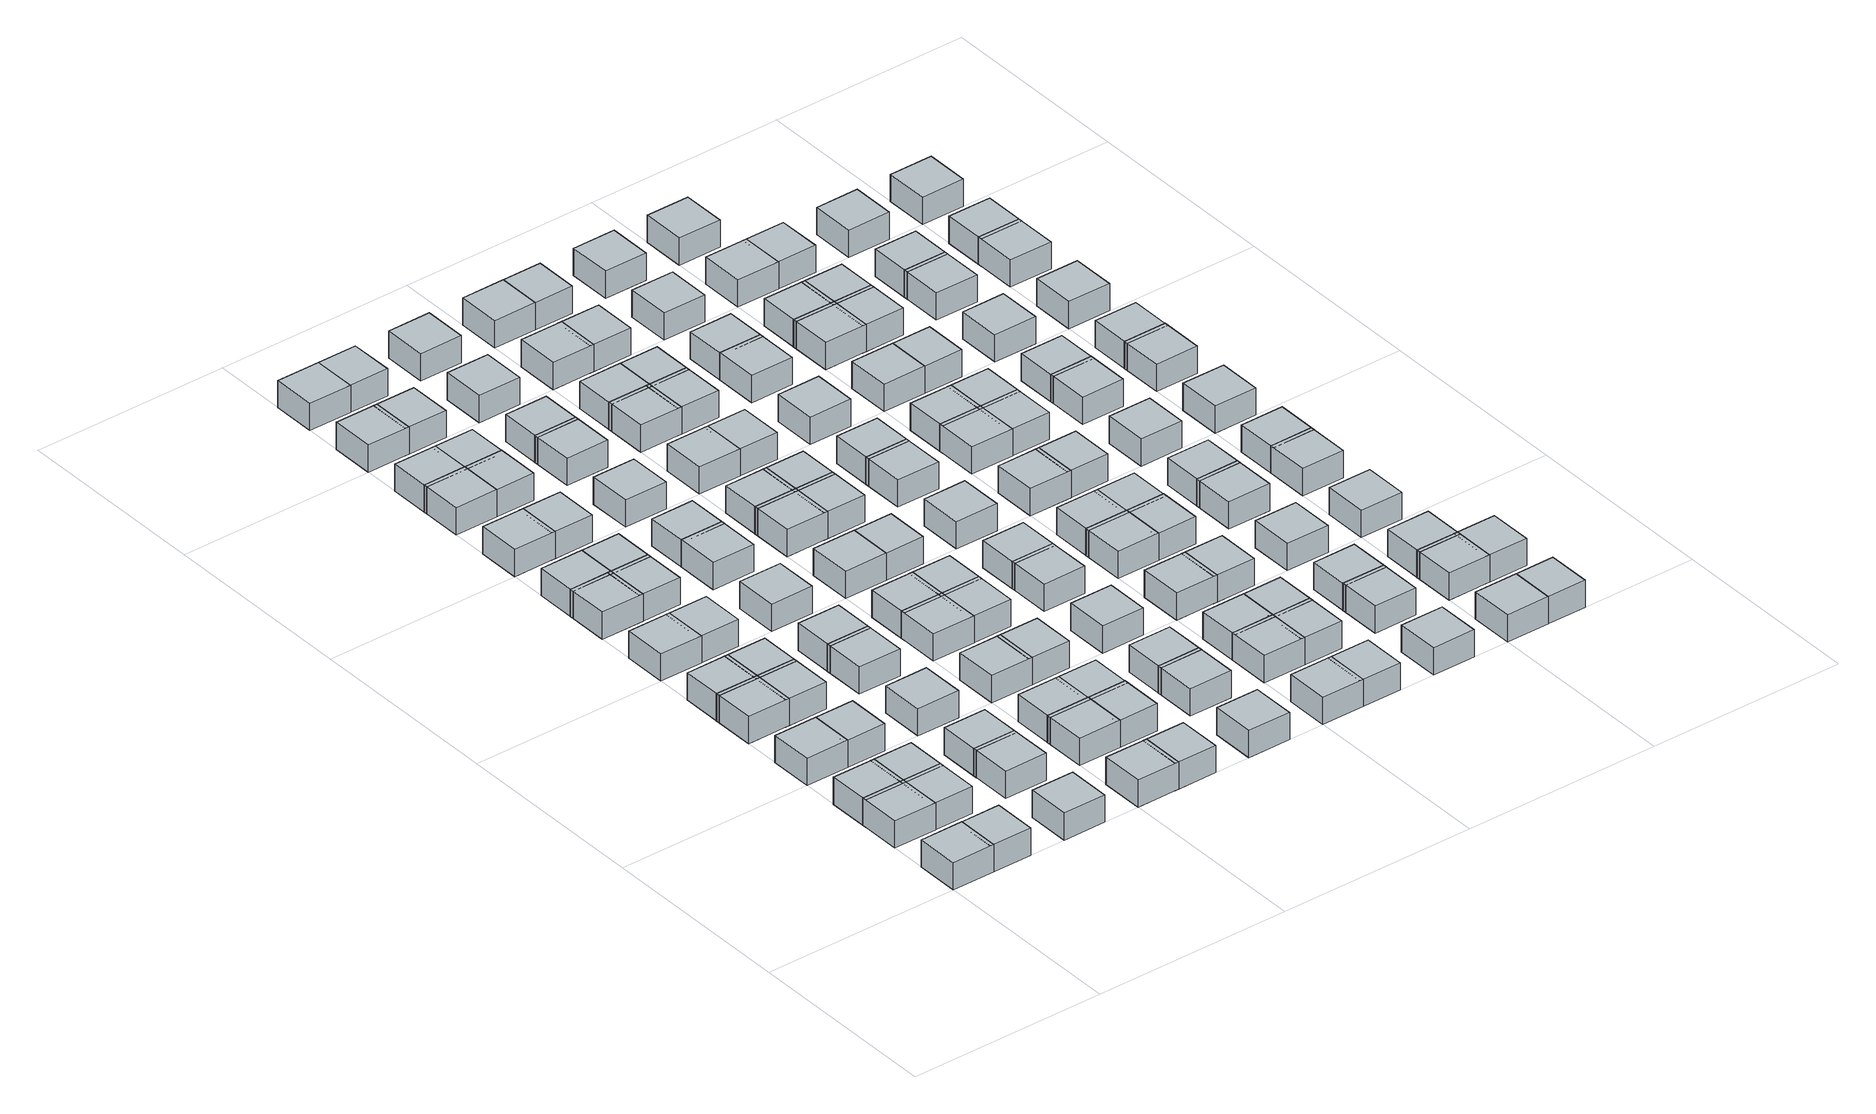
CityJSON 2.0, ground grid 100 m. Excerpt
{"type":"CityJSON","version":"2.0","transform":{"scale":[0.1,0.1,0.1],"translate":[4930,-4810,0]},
"CityObjects":{
"object1":{"type":"GenericCityObject","geometry":[{"type":"Solid","lod":"1","boundaries":[[[[0,1,2,3]],[[4,5,1,0]],[[5,6,2,1]],[[6,7,3,2]],[[7,4,0,3]],[[7,6,5,4]]]]}]},
"object2":{"type":"GenericCityObject","geometry":[{"type":"Solid","lod":"1","boundaries":[[[[8,9,10,11]],[[12,13,9,8]],[[13,14,10,9]],[[14,15,11,10]],[[15,12,8,11]],[[15,14,13,12]]]]}]},
"object3":{"type":"GenericCityObject","geometry":[{"type":"Solid","lod":"1","boundaries":[[[[16,17,18,19]],[[20,21,17,16]],[[21,22,18,17]],[[22,23,19,18]],[[23,20,16,19]],[[23,22,21,20]]]]}]},
"object4":{"type":"GenericCityObject","geometry":[{"type":"Solid","lod":"1","boundaries":[[[[24,25,26,27]],[[28,29,25,24]],[[29,30,26,25]],[[30,31,27,26]],[[31,28,24,27]],[[31,30,29,28]]]]}]},
"object5":{"type":"GenericCityObject","geometry":[{"type":"Solid","lod":"1","boundaries":[[[[32,33,34,35]],[[36,37,33,32]],[[37,38,34,33]],[[38,39,35,34]],[[39,36,32,35]],[[39,38,37,36]]]]}]},
"object6":{"type":"GenericCityObject","geometry":[{"type":"Solid","lod":"1","boundaries":[[[[40,41,42,43]],[[44,45,41,40]],[[45,46,42,41]],[[46,47,43,42]],[[47,44,40,43]],[[47,46,45,44]]]]}]},
"object7":{"type":"GenericCityObject","geometry":[{"type":"Solid","lod":"1","boundaries":[[[[48,49,50,51]],[[52,53,49,48]],[[53,54,50,49]],[[54,55,51,50]],[[55,52,48,51]],[[55,54,53,52]]]]}]},
"object8":{"type":"GenericCityObject","geometry":[{"type":"Solid","lod":"1","boundaries":[[[[56,57,58,59]],[[60,61,57,56]],[[61,62,58,57]],[[62,63,59,58]],[[63,60,56,59]],[[63,62,61,60]]]]}]},
"object9":{"type":"GenericCityObject","geometry":[{"type":"Solid","lod":"1","boundaries":[[[[64,65,66,67]],[[68,69,65,64]],[[69,70,66,65]],[[70,71,67,66]],[[71,68,64,67]],[[71,70,69,68]]]]}]},
"object10":{"type":"GenericCityObject","geometry":[{"type":"Solid","lod":"1","boundaries":[[[[72,73,74,75]],[[76,77,73,72]],[[77,78,74,73]],[[78,79,75,74]],[[79,76,72,75]],[[79,78,77,76]]]]}]},
"object11":{"type":"GenericCityObject","geometry":[{"type":"Solid","lod":"1","boundaries":[[[[80,81,82,83]],[[84,85,81,80]],[[85,86,82,81]],[[86,87,83,82]],[[87,84,80,83]],[[87,86,85,84]]]]}]},
"object12":{"type":"GenericCityObject","geometry":[{"type":"Solid","lod":"1","boundaries":[[[[88,89,90,91]],[[92,93,89,88]],[[93,94,90,89]],[[94,95,91,90]],[[95,92,88,91]],[[95,94,93,92]]]]}]},
"object13":{"type":"GenericCityObject","geometry":[{"type":"Solid","lod":"1","boundaries":[[[[96,97,98,99]],[[100,101,97,96]],[[101,102,98,97]],[[102,103,99,98]],[[103,100,96,99]],[[103,102,101,100]]]]}]},
"object14":{"type":"GenericCityObject","geometry":[{"type":"Solid","lod":"1","boundaries":[[[[104,105,106,107]],[[108,109,105,104]],[[109,110,106,105]],[[110,111,107,106]],[[111,108,104,107]],[[111,110,109,108]]]]}]},
"object15":{"type":"GenericCityObject","geometry":[{"type":"Solid","lod":"1","boundaries":[[[[112,113,114,115]],[[116,117,113,112]],[[117,118,114,113]],[[118,119,115,114]],[[119,116,112,115]],[[119,118,117,116]]]]}]},
"object16":{"type":"GenericCityObject","geometry":[{"type":"Solid","lod":"1","boundaries":[[[[120,121,122,123]],[[124,125,121,120]],[[125,126,122,121]],[[126,127,123,122]],[[127,124,120,123]],[[127,126,125,124]]]]}]},
"object17":{"type":"GenericCityObject","geometry":[{"type":"Solid","lod":"1","boundaries":[[[[128,129,130,131]],[[132,133,129,128]],[[133,134,130,129]],[[134,135,131,130]],[[135,132,128,131]],[[135,134,133,132]]]]}]},
"object18":{"type":"GenericCityObject","geometry":[{"type":"Solid","lod":"1","boundaries":[[[[136,137,138,139]],[[140,141,137,136]],[[141,142,138,137]],[[142,143,139,138]],[[143,140,136,139]],[[143,142,141,140]]]]}]},
"object19":{"type":"GenericCityObject","geometry":[{"type":"Solid","lod":"1","boundaries":[[[[144,145,146,147]],[[148,149,145,144]],[[149,150,146,145]],[[150,151,147,146]],[[151,148,144,147]],[[151,150,149,148]]]]}]},
"object20":{"type":"GenericCityObject","geometry":[{"type":"Solid","lod":"1","boundaries":[[[[152,153,154,155]],[[156,157,153,152]],[[157,158,154,153]],[[158,159,155,154]],[[159,156,152,155]],[[159,158,157,156]]]]}]},
"object21":{"type":"GenericCityObject","geometry":[{"type":"Solid","lod":"1","boundaries":[[[[160,161,162,163]],[[164,165,161,160]],[[165,166,162,161]],[[166,167,163,162]],[[167,164,160,163]],[[167,166,165,164]]]]}]},
"object22":{"type":"GenericCityObject","geometry":[{"type":"Solid","lod":"1","boundaries":[[[[168,169,170,171]],[[172,173,169,168]],[[173,174,170,169]],[[174,175,171,170]],[[175,172,168,171]],[[175,174,173,172]]]]}]},
"object23":{"type":"GenericCityObject","geometry":[{"type":"Solid","lod":"1","boundaries":[[[[176,177,178,179]],[[180,181,177,176]],[[181,182,178,177]],[[182,183,179,178]],[[183,180,176,179]],[[183,182,181,180]]]]}]},
"object24":{"type":"GenericCityObject","geometry":[{"type":"Solid","lod":"1","boundaries":[[[[184,185,186,187]],[[188,189,185,184]],[[189,190,186,185]],[[190,191,187,186]],[[191,188,184,187]],[[191,190,189,188]]]]}]},
"object25":{"type":"GenericCityObject","geometry":[{"type":"Solid","lod":"1","boundaries":[[[[192,193,194,195]],[[196,197,193,192]],[[197,198,194,193]],[[198,199,195,194]],[[199,196,192,195]],[[199,198,197,196]]]]}]},
"object26":{"type":"GenericCityObject","geometry":[{"type":"Solid","lod":"1","boundaries":[[[[200,201,202,203]],[[204,205,201,200]],[[205,206,202,201]],[[206,207,203,202]],[[207,204,200,203]],[[207,206,205,204]]]]}]},
"object27":{"type":"GenericCityObject","geometry":[{"type":"Solid","lod":"1","boundaries":[[[[208,209,210,211]],[[212,213,209,208]],[[213,214,210,209]],[[214,215,211,210]],[[215,212,208,211]],[[215,214,213,212]]]]}]},
"object28":{"type":"GenericCityObject","geometry":[{"type":"Solid","lod":"1","boundaries":[[[[216,217,218,219]],[[220,221,217,216]],[[221,222,218,217]],[[222,223,219,218]],[[223,220,216,219]],[[223,222,221,220]]]]}]},
"object29":{"type":"GenericCityObject","geometry":[{"type":"Solid","lod":"1","boundaries":[[[[224,225,226,227]],[[228,229,225,224]],[[229,230,226,225]],[[230,231,227,226]],[[231,228,224,227]],[[231,230,229,228]]]]}]},
"object30":{"type":"GenericCityObject","geometry":[{"type":"Solid","lod":"1","boundaries":[[[[232,233,234,235]],[[236,237,233,232]],[[237,238,234,233]],[[238,239,235,234]],[[239,236,232,235]],[[239,238,237,236]]]]}]},
"object31":{"type":"GenericCityObject","geometry":[{"type":"Solid","lod":"1","boundaries":[[[[240,241,242,243]],[[244,245,241,240]],[[245,246,242,241]],[[246,247,243,242]],[[247,244,240,243]],[[247,246,245,244]]]]}]},
"object32":{"type":"GenericCityObject","geometry":[{"type":"Solid","lod":"1","boundaries":[[[[248,249,250,251]],[[252,253,249,248]],[[253,254,250,249]],[[254,255,251,250]],[[255,252,248,251]],[[255,254,253,252]]]]}]},
"object33":{"type":"GenericCityObject","geometry":[{"type":"Solid","lod":"1","boundaries":[[[[256,257,258,259]],[[260,261,257,256]],[[261,262,258,257]],[[262,263,259,258]],[[263,260,256,259]],[[263,262,261,260]]]]}]},
"object34":{"type":"GenericCityObject","geometry":[{"type":"Solid","lod":"1","boundaries":[[[[264,265,266,267]],[[268,269,265,264]],[[269,270,266,265]],[[270,271,267,266]],[[271,268,264,267]],[[271,270,269,268]]]]}]},
"object35":{"type":"GenericCityObject","geometry":[{"type":"Solid","lod":"1","boundaries":[[[[272,273,274,275]],[[276,277,273,272]],[[277,278,274,273]],[[278,279,275,274]],[[279,276,272,275]],[[279,278,277,276]]]]}]},
"object36":{"type":"GenericCityObject","geometry":[{"type":"Solid","lod":"1","boundaries":[[[[280,281,282,283]],[[284,285,281,280]],[[285,286,282,281]],[[286,287,283,282]],[[287,284,280,283]],[[287,286,285,284]]]]}]},
"object37":{"type":"GenericCityObject","geometry":[{"type":"Solid","lod":"1","boundaries":[[[[288,289,290,291]],[[292,293,289,288]],[[293,294,290,289]],[[294,295,291,290]],[[295,292,288,291]],[[295,294,293,292]]]]}]},
"object38":{"type":"GenericCityObject","geometry":[{"type":"Solid","lod":"1","boundaries":[[[[296,297,298,299]],[[300,301,297,296]],[[301,302,298,297]],[[302,303,299,298]],[[303,300,296,299]],[[303,302,301,300]]]]}]},
"object39":{"type":"GenericCityObject","geometry":[{"type":"Solid","lod":"1","boundaries":[[[[304,305,306,307]],[[308,309,305,304]],[[309,310,306,305]],[[310,311,307,306]],[[311,308,304,307]],[[311,310,309,308]]]]}]},
"object40":{"type":"GenericCityObject","geometry":[{"type":"Solid","lod":"1","boundaries":[[[[312,313,314,315]],[[316,317,313,312]],[[317,318,314,313]],[[318,319,315,314]],[[319,316,312,315]],[[319,318,317,316]]]]}]},
"object41":{"type":"GenericCityObject","geometry":[{"type":"Solid","lod":"1","boundaries":[[[[320,321,322,323]],[[324,325,321,320]],[[325,326,322,321]],[[326,327,323,322]],[[327,324,320,323]],[[327,326,325,324]]]]}]},
"object42":{"type":"GenericCityObject","geometry":[{"type":"Solid","lod":"1","boundaries":[[[[328,329,330,331]],[[332,333,329,328]],[[333,334,330,329]],[[334,335,331,330]],[[335,332,328,331]],[[335,334,333,332]]]]}]},
"object43":{"type":"GenericCityObject","geometry":[{"type":"Solid","lod":"1","boundaries":[[[[336,337,338,339]],[[340,341,337,336]],[[341,342,338,337]],[[342,343,339,338]],[[343,340,336,339]],[[343,342,341,340]]]]}]},
"object44":{"type":"GenericCityObject","geometry":[{"type":"Solid","lod":"1","boundaries":[[[[344,345,346,347]],[[348,349,345,344]],[[349,350,346,345]],[[350,351,347,346]],[[351,348,344,347]],[[351,350,349,348]]]]}]},
"object45":{"type":"GenericCityObject","geometry":[{"type":"Solid","lod":"1","boundaries":[[[[352,353,354,355]],[[356,357,353,352]],[[357,358,354,353]],[[358,359,355,354]],[[359,356,352,355]],[[359,358,357,356]]]]}]},
"object46":{"type":"GenericCityObject","geometry":[{"type":"Solid","lod":"1","boundaries":[[[[360,361,362,363]],[[364,365,361,360]],[[365,366,362,361]],[[366,367,363,362]],[[367,364,360,363]],[[367,366,365,364]]]]}]},
"object47":{"type":"GenericCityObject","geometry":[{"type":"Solid","lod":"1","boundaries":[[[[368,369,370,371]],[[372,373,369,368]],[[373,374,370,369]],[[374,375,371,370]],[[375,372,368,371]],[[375,374,373,372]]]]}]},
"object48":{"type":"GenericCityObject","geometry":[{"type":"Solid","lod":"1","boundaries":[[[[376,377,378,379]],[[380,381,377,376]],[[381,382,378,377]],[[382,383,379,378]],[[383,380,376,379]],[[383,382,381,380]]]]}]},
"object49":{"type":"GenericCityObject","geometry":[{"type":"Solid","lod":"1","boundaries":[[[[384,385,386,387]],[[388,389,385,384]],[[389,390,386,385]],[[390,391,387,386]],[[391,388,384,387]],[[391,390,389,388]]]]}]},
"object50":{"type":"GenericCityObject","geometry":[{"type":"Solid","lod":"1","boundaries":[[[[392,393,394,395]],[[396,397,393,392]],[[397,398,394,393]],[[398,399,395,394]],[[399,396,392,395]],[[399,398,397,396]]]]}]},
"object51":{"type":"GenericCityObject","geometry":[{"type":"Solid","lod":"1","boundaries":[[[[400,401,402,403]],[[404,405,401,400]],[[405,406,402,401]],[[406,407,403,402]],[[407,404,400,403]],[[407,406,405,404]]]]}]},
"object52":{"type":"GenericCityObject","geometry":[{"type":"Solid","lod":"1","boundaries":[[[[408,409,410,411]],[[412,413,409,408]],[[413,414,410,409]],[[414,415,411,410]],[[415,412,408,411]],[[415,414,413,412]]]]}]},
"object53":{"type":"GenericCityObject","geometry":[{"type":"Solid","lod":"1","boundaries":[[[[416,417,418,419]],[[420,421,417,416]],[[421,422,418,417]],[[422,423,419,418]],[[423,420,416,419]],[[423,422,421,420]]]]}]},
"object54":{"type":"GenericCityObject","geometry":[{"type":"Solid","lod":"1","boundaries":[[[[424,425,426,427]],[[428,429,425,424]],[[429,430,426,425]],[[430,431,427,426]],[[431,428,424,427]],[[431,430,429,428]]]]}]},
"object55":{"type":"GenericCityObject","geometry":[{"type":"Solid","lod":"1","boundaries":[[[[432,433,434,435]],[[436,437,433,432]],[[437,438,434,433]],[[438,439,435,434]],[[439,436,432,435]],[[439,438,437,436]]]]}]},
"object56":{"type":"GenericCityObject","geometry":[{"type":"Solid","lod":"1","boundaries":[[[[440,441,442,443]],[[444,445,441,440]],[[445,446,442,441]],[[446,447,443,442]],[[447,444,440,443]],[[447,446,445,444]]]]}]},
"object57":{"type":"GenericCityObject","geometry":[{"type":"Solid","lod":"1","boundaries":[[[[448,449,450,451]],[[452,453,449,448]],[[453,454,450,449]],[[454,455,451,450]],[[455,452,448,451]],[[455,454,453,452]]]]}]},
"object58":{"type":"GenericCityObject","geometry":[{"type":"Solid","lod":"1","boundaries":[[[[456,457,458,459]],[[460,461,457,456]],[[461,462,458,457]],[[462,463,459,458]],[[463,460,456,459]],[[463,462,461,460]]]]}]},
"object59":{"type":"GenericCityObject","geometry":[{"type":"Solid","lod":"1","boundaries":[[[[464,465,466,467]],[[468,469,465,464]],[[469,470,466,465]],[[470,471,467,466]],[[471,468,464,467]],[[471,470,469,468]]]]}]},
"object60":{"type":"GenericCityObject","geometry":[{"type":"Solid","lod":"1","boundaries":[[[[472,473,474,475]],[[476,477,473,472]],[[477,478,474,473]],[[478,479,475,474]],[[479,476,472,475]],[[479,478,477,476]]]]}]},
"object61":{"type":"GenericCityObject","geometry":[{"type":"Solid","lod":"1","boundaries":[[[[480,481,482,483]],[[484,485,481,480]],[[485,486,482,481]],[[486,487,483,482]],[[487,484,480,483]],[[487,486,485,484]]]]}]},
"object62":{"type":"GenericCityObject","geometry":[{"type":"Solid","lod":"1","boundaries":[[[[488,489,490,491]],[[492,493,489,488]],[[493,494,490,489]],[[494,495,491,490]],[[495,492,488,491]],[[495,494,493,492]]]]}]},
"object63":{"type":"GenericCityObject","geometry":[{"type":"Solid","lod":"1","boundaries":[[[[496,497,498,499]],[[500,501,497,496]],[[501,502,498,497]],[[502,503,499,498]],[[503,500,496,499]],[[503,502,501,500]]]]}]},
"object64":{"type":"GenericCityObject","geometry":[{"type":"Solid","lod":"1","boundaries":[[[[504,505,506,507]],[[508,509,505,504]],[[509,510,506,505]],[[510,511,507,506]],[[511,508,504,507]],[[511,510,509,508]]]]}]},
"object65":{"type":"GenericCityObject","geometry":[{"type":"Solid","lod":"1","boundaries":[[[[512,513,514,515]],[[516,517,513,512]],[[517,518,514,513]],[[518,519,515,514]],[[519,516,512,515]],[[519,518,517,516]]]]}]},
"object66":{"type":"GenericCityObject","geometry":[{"type":"Solid","lod":"1","boundaries":[[[[520,521,522,523]],[[524,525,521,520]],[[525,526,522,521]],[[526,527,523,522]],[[527,524,520,523]],[[527,526,525,524]]]]}]},
"object67":{"type":"GenericCityObject","geometry":[{"type":"Solid","lod":"1","boundaries":[[[[528,529,530,531]],[[532,533,529,528]],[[533,534,530,529]],[[534,535,531,530]],[[535,532,528,531]],[[535,534,533,532]]]]}]},
"object68":{"type":"GenericCityObject","geometry":[{"type":"Solid","lod":"1","boundaries":[[[[536,537,538,539]],[[540,541,537,536]],[[541,542,538,537]],[[542,543,539,538]],[[543,540,536,539]],[[543,542,541,540]]]]}]},
"object69":{"type":"GenericCityObject","geometry":[{"type":"Solid","lod":"1","boundaries":[[[[544,545,546,547]],[[548,549,545,544]],[[549,550,546,545]],[[550,551,547,546]],[[551,548,544,547]],[[551,550,549,548]]]]}]},
"object70":{"type":"GenericCityObject","geometry":[{"type":"Solid","lod":"1","boundaries":[[[[552,553,554,555]],[[556,557,553,552]],[[557,558,554,553]],[[558,559,555,554]],[[559,556,552,555]],[[559,558,557,556]]]]}]},
"object71":{"type":"GenericCityObject","geometry":[{"type":"Solid","lod":"1","boundaries":[[[[560,561,562,563]],[[564,565,561,560]],[[565,566,562,561]],[[566,567,563,562]],[[567,564,560,563]],[[567,566,565,564]]]]}]},
"object72":{"type":"GenericCityObject","geometry":[{"type":"Solid","lod":"1","boundaries":[[[[568,569,570,571]],[[572,573,569,568]],[[573,574,570,569]],[[574,575,571,570]],[[575,572,568,571]],[[575,574,573,572]]]]}]},
"object73":{"type":"GenericCityObject","geometry":[{"type":"Solid","lod":"1","boundaries":[[[[576,577,578,579]],[[580,581,577,576]],[[581,582,578,577]],[[582,583,579,578]],[[583,580,576,579]],[[583,582,581,580]]]]}]},
"object74":{"type":"GenericCityObject","geometry":[{"type":"Solid","lod":"1","boundaries":[[[[584,585,586,587]],[[588,589,585,584]],[[589,590,586,585]],[[590,591,587,586]],[[591,588,584,587]],[[591,590,589,588]]]]}]},
"object75":{"type":"GenericCityObject","geometry":[{"type":"Solid","lod":"1","boundaries":[[[[592,593,594,595]],[[596,597,593,592]],[[597,598,594,593]],[[598,599,595,594]],[[599,596,592,595]],[[599,598,597,596]]]]}]},
"object76":{"type":"GenericCityObject","geometry":[{"type":"Solid","lod":"1","boundaries":[[[[600,601,602,603]],[[604,605,601,600]],[[605,606,602,601]],[[606,607,603,602]],[[607,604,600,603]],[[607,606,605,604]]]]}]},
"object77":{"type":"GenericCityObject","geometry":[{"type":"Solid","lod":"1","boundaries":[[[[608,609,610,611]],[[612,613,609,608]],[[613,614,610,609]],[[614,615,611,610]],[[615,612,608,611]],[[615,614,613,612]]]]}]},
"object78":{"type":"GenericCityObject","geometry":[{"type":"Solid","lod":"1","boundaries":[[[[616,617,618,619]],[[620,621,617,616]],[[621,622,618,617]],[[622,623,619,618]],[[623,620,616,619]],[[623,622,621,620]]]]}]},
"object79":{"type":"GenericCityObject","geometry":[{"type":"Solid","lod":"1","boundaries":[[[[624,625,626,627]],[[628,629,625,624]],[[629,630,626,625]],[[630,631,627,626]],[[631,628,624,627]],[[631,630,629,628]]]]}]},
"object80":{"type":"GenericCityObject","geometry":[{"type":"Solid","lod":"1","boundaries":[[[[632,633,634,635]],[[636,637,633,632]],[[637,638,634,633]],[[638,639,635,634]],[[639,636,632,635]],[[639,638,637,636]]]]}]},
"object81":{"type":"GenericCityObject","geometry":[{"type":"Solid","lod":"1","boundaries":[[[[640,641,642,643]],[[644,645,641,640]],[[645,646,642,641]],[[646,647,643,642]],[[647,644,640,643]],[[647,646,645,644]]]]}]},
"object82":{"type":"GenericCityObject","geometry":[{"type":"Solid","lod":"1","boundaries":[[[[648,649,650,651]],[[652,653,649,648]],[[653,654,650,649]],[[654,655,651,650]],[[655,652,648,651]],[[655,654,653,652]]]]}]},
"object83":{"type":"GenericCityObject","geometry":[{"type":"Solid","lod":"1","boundaries":[[[[656,657,658,659]],[[660,661,657,656]],[[661,662,658,657]],[[662,663,659,658]],[[663,660,656,659]],[[663,662,661,660]]]]}]},
"object84":{"type":"GenericCityObject","geometry":[{"type":"Solid","lod":"1","boundaries":[[[[664,665,666,667]],[[668,669,665,664]],[[669,670,666,665]],[[670,671,667,666]],[[671,668,664,667]],[[671,670,669,668]]]]}]},
"object85":{"type":"GenericCityObject","geometry":[{"type":"Solid","lod":"1","boundaries":[[[[672,673,674,675]],[[676,677,673,672]],[[677,678,674,673]],[[678,679,675,674]],[[679,676,672,675]],[[679,678,677,676]]]]}]},
"object86":{"type":"GenericCityObject","geometry":[{"type":"Solid","lod":"1","boundaries":[[[[680,681,682,683]],[[684,685,681,680]],[[685,686,682,681]],[[686,687,683,682]],[[687,684,680,683]],[[687,686,685,684]]]]}]},
"object87":{"type":"GenericCityObject","geometry":[{"type":"Solid","lod":"1","boundaries":[[[[688,689,690,691]],[[692,693,689,688]],[[693,694,690,689]],[[694,695,691,690]],[[695,692,688,691]],[[695,694,693,692]]]]}]},
"object88":{"type":"GenericCityObject","geometry":[{"type":"Solid","lod":"1","boundaries":[[[[696,697,698,699]],[[700,701,697,696]],[[701,702,698,697]],[[702,703,699,698]],[[703,700,696,699]],[[703,702,701,700]]]]}]},
"object89":{"type":"GenericCityObject","geometry":[{"type":"Solid","lod":"1","boundaries":[[[[704,705,706,707]],[[708,709,705,704]],[[709,710,706,705]],[[710,711,707,706]],[[711,708,704,707]],[[711,710,709,708]]]]}]},
"object90":{"type":"GenericCityObject","geometry":[{"type":"Solid","lod":"1","boundaries":[[[[712,713,714,715]],[[716,717,713,712]],[[717,718,714,713]],[[718,719,715,714]],[[719,716,712,715]],[[719,718,717,716]]]]}]},
"object91":{"type":"GenericCityObject","geometry":[{"type":"Solid","lod":"1","boundaries":[[[[720,721,722,723]],[[724,725,721,720]],[[725,726,722,721]],[[726,727,723,722]],[[727,724,720,723]],[[727,726,725,724]]]]}]},
"object92":{"type":"GenericCityObject","geometry":[{"type":"Solid","lod":"1","boundaries":[[[[728,729,730,731]],[[732,733,729,728]],[[733,734,730,729]],[[734,735,731,730]],[[735,732,728,731]],[[735,734,733,732]]]]}]},
"object93":{"type":"GenericCityObject","geometry":[{"type":"Solid","lod":"1","boundaries":[[[[736,737,738,739]],[[740,741,737,736]],[[741,742,738,737]],[[742,743,739,738]],[[743,740,736,739]],[[743,742,741,740]]]]}]},
"object94":{"type":"GenericCityObject","geometry":[{"type":"Solid","lod":"1","boundaries":[[[[744,745,746,747]],[[748,749,745,744]],[[749,750,746,745]],[[750,751,747,746]],[[751,748,744,747]],[[751,750,749,748]]]]}]},
"object95":{"type":"GenericCityObject","geometry":[{"type":"Solid","lod":"1","boundaries":[[[[752,753,754,755]],[[756,757,753,752]],[[757,758,754,753]],[[758,759,755,754]],[[759,756,752,755]],[[759,758,757,756]]]]}]},
"object96":{"type":"GenericCityObject","geometry":[{"type":"Solid","lod":"1","boundaries":[[[[760,761,762,763]],[[764,765,761,760]],[[765,766,762,761]],[[766,767,763,762]],[[767,764,760,763]],[[767,766,765,764]]]]}]},
"object97":{"type":"GenericCityObject","geometry":[{"type":"Solid","lod":"1","boundaries":[[[[768,769,770,771]],[[772,773,769,768]],[[773,774,770,769]],[[774,775,771,770]],[[775,772,768,771]],[[775,774,773,772]]]]}]},
"object98":{"type":"GenericCityObject","geometry":[{"type":"Solid","lod":"1","boundaries":[[[[776,777,778,779]],[[780,781,777,776]],[[781,782,778,777]],[[782,783,779,778]],[[783,780,776,779]],[[783,782,781,780]]]]}]},
"object99":{"type":"GenericCityObject","geometry":[{"type":"Solid","lod":"1","boundaries":[[[[784,785,786,787]],[[788,789,785,784]],[[789,790,786,785]],[[790,791,787,786]],[[791,788,784,787]],[[791,790,789,788]]]]}]},
"object100":{"type":"GenericCityObject","geometry":[{"type":"Solid","lod":"1","boundaries":[[[[792,793,794,795]],[[796,797,793,792]],[[797,798,794,793]],[[798,799,795,794]],[[799,796,792,795]],[[799,798,797,796]]]]}]},
"object101":{"type":"GenericCityObject","geometry":[{"type":"Solid","lod":"1","boundaries":[[[[800,801,802,803]],[[804,805,801,800]],[[805,806,802,801]],[[806,807,803,802]],[[807,804,800,803]],[[807,806,805,804]]]]}]},
"object102":{"type":"GenericCityObject","geometry":[{"type":"Solid","lod":"1","boundaries":[[[[808,809,810,811]],[[812,813,809,808]],[[813,814,810,809]],[[814,815,811,810]],[[815,812,808,811]],[[815,814,813,812]]]]}]},
"object103":{"type":"GenericCityObject","geometry":[{"type":"Solid","lod":"1","boundaries":[[[[816,817,818,819]],[[820,821,817,816]],[[821,822,818,817]],[[822,823,819,818]],[[823,820,816,819]],[[823,822,821,820]]]]}]},
"object104":{"type":"GenericCityObject","geometry":[{"type":"Solid","lod":"1","boundaries":[[[[824,825,826,827]],[[828,829,825,824]],[[829,830,826,825]],[[830,831,827,826]],[[831,828,824,827]],[[831,830,829,828]]]]}]},
"object105":{"type":"GenericCityObject","geometry":[{"type":"Solid","lod":"1","boundaries":[[[[832,833,834,835]],[[836,837,833,832]],[[837,838,834,833]],[[838,839,835,834]],[[839,836,832,835]],[[839,838,837,836]]]]}]},
"object106":{"type":"GenericCityObject","geometry":[{"type":"Solid","lod":"1","boundaries":[[[[840,841,842,843]],[[844,845,841,840]],[[845,846,842,841]],[[846,847,843,842]],[[847,844,840,843]],[[847,846,845,844]]]]}]},
"object107":{"type":"GenericCityObject","geometry":[{"type":"Solid","lod":"1","boundaries":[[[[848,849,850,851]],[[852,853,849,848]],[[853,854,850,849]],[[854,855,851,850]],[[855,852,848,851]],[[855,854,853,852]]]]}]},
"object108":{"type":"GenericCityObject","geometry":[{"type":"Solid","lod":"1","boundaries":[[[[856,857,858,859]],[[860,861,857,856]],[[861,862,858,857]],[[862,863,859,858]],[[863,860,856,859]],[[863,862,861,860]]]]}]},
"object109":{"type":"GenericCityObject","geometry":[{"type":"Solid","lod":"1","boundaries":[[[[864,865,866,867]],[[868,869,865,864]],[[869,870,866,865]],[[870,871,867,866]],[[871,868,864,867]],[[871,870,869,868]]]]}]},
"object110":{"type":"GenericCityObject","geometry":[{"type":"Solid","lod":"1","boundaries":[[[[872,873,874,875]],[[876,877,873,872]],[[877,878,874,873]],[[878,879,875,874]],[[879,876,872,875]],[[879,878,877,876]]]]}]},
"object111":{"type":"GenericCityObject","geometry":[{"type":"Solid","lod":"1","boundaries":[[[[880,881,882,883]],[[884,885,881,880]],[[885,886,882,881]],[[886,887,883,882]],[[887,884,880,883]],[[887,886,885,884]]]]}]},
"object112":{"type":"GenericCityObject","geometry":[{"type":"Solid","lod":"1","boundaries":[[[[888,889,890,891]],[[892,893,889,888]],[[893,894,890,889]],[[894,895,891,890]],[[895,892,888,891]],[[895,894,893,892]]]]}]},
"object113":{"type":"GenericCityObject","geometry":[{"type":"Solid","lod":"1","boundaries":[[[[896,897,898,899]],[[900,901,897,896]],[[901,902,898,897]],[[902,903,899,898]],[[903,900,896,899]],[[903,902,901,900]]]]}]},
"object114":{"type":"GenericCityObject","geometry":[{"type":"Solid","lod":"1","boundaries":[[[[904,905,906,907]],[[908,909,905,904]],[[909,910,906,905]],[[910,911,907,906]],[[911,908,904,907]],[[911,910,909,908]]]]}]},
"object115":{"type":"GenericCityObject","geometry":[{"type":"Solid","lod":"1","boundaries":[[[[912,913,914,915]],[[916,917,913,912]],[[917,918,914,913]],[[918,919,915,914]],[[919,916,912,915]],[[919,918,917,916]]]]}]},
"object116":{"type":"GenericCityObject","geometry":[{"type":"Solid","lod":"1","boundaries":[[[[920,921,922,923]],[[924,925,921,920]],[[925,926,922,921]],[[926,927,923,922]],[[927,924,920,923]],[[927,926,925,924]]]]}]},
"object117":{"type":"GenericCityObject","geometry":[{"type":"Solid","lod":"1","boundaries":[[[[928,929,930,931]],[[932,933,929,928]],[[933,934,930,929]],[[934,935,931,930]],[[935,932,928,931]],[[935,934,933,932]]]]}]},
"object118":{"type":"GenericCityObject","geometry":[{"type":"Solid","lod":"1","boundaries":[[[[936,937,938,939]],[[940,941,937,936]],[[941,942,938,937]],[[942,943,939,938]],[[943,940,936,939]],[[943,942,941,940]]]]}]},
"object119":{"type":"GenericCityObject","geometry":[{"type":"Solid","lod":"1","boundaries":[[[[944,945,946,947]],[[948,949,945,944]],[[949,950,946,945]],[[950,951,947,946]],[[951,948,944,947]],[[951,950,949,948]]]]}]},
"object120":{"type":"GenericCityObject","geometry":[{"type":"Solid","lod":"1","boundaries":[[[[952,953,954,955]],[[956,957,953,952]],[[957,958,954,953]],[[958,959,955,954]],[[959,956,952,955]],[[959,958,957,956]]]]}]},
"object121":{"type":"GenericCityObject","geometry":[{"type":"Solid","lod":"1","boundaries":[[[[960,961,962,963]],[[964,965,961,960]],[[965,966,962,961]],[[966,967,963,962]],[[967,964,960,963]],[[967,966,965,964]]]]}]},
"object122":{"type":"GenericCityObject","geometry":[{"type":"Solid","lod":"1","boundaries":[[[[968,969,970,971]],[[972,973,969,968]],[[973,974,970,969]],[[974,975,971,970]],[[975,972,968,971]],[[975,974,973,972]]]]}]},
"object123":{"type":"GenericCityObject","geometry":[{"type":"Solid","lod":"1","boundaries":[[[[976,977,978,979]],[[980,981,977,976]],[[981,982,978,977]],[[982,983,979,978]],[[983,980,976,979]],[[983,982,981,980]]]]}]},
"object124":{"type":"GenericCityObject","geometry":[{"type":"Solid","lod":"1","boundaries":[[[[984,985,986,987]],[[988,989,985,984]],[[989,990,986,985]],[[990,991,987,986]],[[991,988,984,987]],[[991,990,989,988]]]]}]},
"object125":{"type":"GenericCityObject","geometry":[{"type":"Solid","lod":"1","boundaries":[[[[992,993,994,995]],[[996,997,993,992]],[[997,998,994,993]],[[998,999,995,994]],[[999,996,992,995]],[[999,998,997,996]]]]}]},
"object126":{"type":"GenericCityObject","geometry":[{"type":"Solid","lod":"1","boundaries":[[[[1000,1001,1002,1003]],[[1004,1005,1001,1000]],[[1005,1006,1002,1001]],[[1006,1007,1003,1002]],[[1007,1004,1000,1003]],[[1007,1006,1005,1004]]]]}]},
"object127":{"type":"GenericCityObject","geometry":[{"type":"Solid","lod":"1","boundaries":[[[[1008,1009,1010,1011]],[[1012,1013,1009,1008]],[[1013,1014,1010,1009]],[[1014,1015,1011,1010]],[[1015,1012,1008,1011]],[[1015,1014,1013,1012]]]]}]},
"object128":{"type":"GenericCityObject","geometry":[{"type":"Solid","lod":"1","boundaries":[[[[1016,1017,1018,1019]],[[1020,1021,1017,1016]],[[1021,1022,1018,1017]],[[1022,1023,1019,1018]],[[1023,1020,1016,1019]],[[1023,1022,1021,1020]]]]}]},
"object129":{"type":"GenericCityObject","geometry":[{"type":"Solid","lod":"1","boundaries":[[[[1024,1025,1026,1027]],[[1028,1029,1025,1024]],[[1029,1030,1026,1025]],[[1030,1031,1027,1026]],[[1031,1028,1024,1027]],[[1031,1030,1029,1028]]]]}]},
"object130":{"type":"GenericCityObject","geometry":[{"type":"Solid","lod":"1","boundaries":[[[[1032,1033,1034,1035]],[[1036,1037,1033,1032]],[[1037,1038,1034,1033]],[[1038,1039,1035,1034]],[[1039,1036,1032,1035]],[[1039,1038,1037,1036]]]]}]},
"object131":{"type":"GenericCityObject","geometry":[{"type":"Solid","lod":"1","boundaries":[[[[1040,1041,1042,1043]],[[1044,1045,1041,1040]],[[1045,1046,1042,1041]],[[1046,1047,1043,1042]],[[1047,1044,1040,1043]],[[1047,1046,1045,1044]]]]}]},
"object132":{"type":"GenericCityObject","geometry":[{"type":"Solid","lod":"1","boundaries":[[[[1048,1049,1050,1051]],[[1052,1053,1049,1048]],[[1053,1054,1050,1049]],[[1054,1055,1051,1050]],[[1055,1052,1048,1051]],[[1055,1054,1053,1052]]]]}]},
"object133":{"type":"GenericCityObject","geometry":[{"type":"Solid","lod":"1","boundaries":[[[[1056,1057,1058,1059]],[[1060,1061,1057,1056]],[[1061,1062,1058,1057]],[[1062,1063,1059,1058]],[[1063,1060,1056,1059]],[[1063,1062,1061,1060]]]]}]},
"object134":{"type":"GenericCityObject","geometry":[{"type":"Solid","lod":"1","boundaries":[[[[1064,1065,1066,1067]],[[1068,1069,1065,1064]],[[1069,1070,1066,1065]],[[1070,1071,1067,1066]],[[1071,1068,1064,1067]],[[1071,1070,1069,1068]]]]}]},
"object135":{"type":"GenericCityObject","geometry":[{"type":"Solid","lod":"1","boundaries":[[[[1072,1073,1074,1075]],[[1076,1077,1073,1072]],[[1077,1078,1074,1073]],[[1078,1079,1075,1074]],[[1079,1076,1072,1075]],[[1079,1078,1077,1076]]]]}]},
"object136":{"type":"GenericCityObject","geometry":[{"type":"Solid","lod":"1","boundaries":[[[[1080,1081,1082,1083]],[[1084,1085,1081,1080]],[[1085,1086,1082,1081]],[[1086,1087,1083,1082]],[[1087,1084,1080,1083]],[[1087,1086,1085,1084]]]]}]},
"object137":{"type":"GenericCityObject","geometry":[{"type":"Solid","lod":"1","boundaries":[[[[1088,1089,1090,1091]],[[1092,1093,1089,1088]],[[1093,1094,1090,1089]],[[1094,1095,1091,1090]],[[1095,1092,1088,1091]],[[1095,1094,1093,1092]]]]}]},
"object138":{"type":"GenericCityObject","geometry":[{"type":"Solid","lod":"1","boundaries":[[[[1096,1097,1098,1099]],[[1100,1101,1097,1096]],[[1101,1102,1098,1097]],[[1102,1103,1099,1098]],[[1103,1100,1096,1099]],[[1103,1102,1101,1100]]]]}]},
"object139":{"type":"GenericCityObject","geometry":[{"type":"Solid","lod":"1","boundaries":[[[[1104,1105,1106,1107]],[[1108,1109,1105,1104]],[[1109,1110,1106,1105]],[[1110,1111,1107,1106]],[[1111,1108,1104,1107]],[[1111,1110,1109,1108]]]]}]}
},
"vertices":[
[0,0,0],[220,0,0],[220,220,0],[0,220,0],[0,0,140],[220,0,140],[220,220,140],[0,220,140],
[0,400,0],[220,400,0],[220,620,0],[0,620,0],[0,400,140],[220,400,140],[220,620,140],[0,620,140],
[0,600,0],[220,600,0],[220,820,0],[0,820,0],[0,600,140],[220,600,140],[220,820,140],[0,820,140],
[200,0,0],[420,0,0],[420,220,0],[200,220,0],[200,0,140],[420,0,140],[420,220,140],[200,220,140],
[0,1000,0],[220,1000,0],[220,1220,0],[0,1220,0],[0,1000,140],[220,1000,140],[220,1220,140],[0,1220,140],
[200,400,0],[420,400,0],[420,620,0],[200,620,0],[200,400,140],[420,400,140],[420,620,140],[200,620,140],
[200,600,0],[420,600,0],[420,820,0],[200,820,0],[200,600,140],[420,600,140],[420,820,140],[200,820,140],
[0,1400,0],[220,1400,0],[220,1620,0],[0,1620,0],[0,1400,140],[220,1400,140],[220,1620,140],[0,1620,140],
[0,1600,0],[220,1600,0],[220,1820,0],[0,1820,0],[0,1600,140],[220,1600,140],[220,1820,140],[0,1820,140],
[200,1000,0],[420,1000,0],[420,1220,0],[200,1220,0],[200,1000,140],[420,1000,140],[420,1220,140],[200,1220,140],
[0,2000,0],[220,2000,0],[220,2220,0],[0,2220,0],[0,2000,140],[220,2000,140],[220,2220,140],[0,2220,140],
[600,0,0],[820,0,0],[820,220,0],[600,220,0],[600,0,140],[820,0,140],[820,220,140],[600,220,140],
[200,1400,0],[420,1400,0],[420,1620,0],[200,1620,0],[200,1400,140],[420,1400,140],[420,1620,140],[200,1620,140],
[200,1600,0],[420,1600,0],[420,1820,0],[200,1820,0],[200,1600,140],[420,1600,140],[420,1820,140],[200,1820,140],
[0,2400,0],[220,2400,0],[220,2620,0],[0,2620,0],[0,2400,140],[220,2400,140],[220,2620,140],[0,2620,140],
[600,400,0],[820,400,0],[820,620,0],[600,620,0],[600,400,140],[820,400,140],[820,620,140],[600,620,140],
[0,2600,0],[220,2600,0],[220,2820,0],[0,2820,0],[0,2600,140],[220,2600,140],[220,2820,140],[0,2820,140],
[600,600,0],[820,600,0],[820,820,0],[600,820,0],[600,600,140],[820,600,140],[820,820,140],[600,820,140],
[200,2000,0],[420,2000,0],[420,2220,0],[200,2220,0],[200,2000,140],[420,2000,140],[420,2220,140],[200,2220,140],
[0,3000,0],[220,3000,0],[220,3220,0],[0,3220,0],[0,3000,140],[220,3000,140],[220,3220,140],[0,3220,140],
[600,1000,0],[820,1000,0],[820,1220,0],[600,1220,0],[600,1000,140],[820,1000,140],[820,1220,140],[600,1220,140],
[200,2400,0],[420,2400,0],[420,2620,0],[200,2620,0],[200,2400,140],[420,2400,140],[420,2620,140],[200,2620,140],
[200,2600,0],[420,2600,0],[420,2820,0],[200,2820,0],[200,2600,140],[420,2600,140],[420,2820,140],[200,2820,140],
[1000,0,0],[1220,0,0],[1220,220,0],[1000,220,0],[1000,0,140],[1220,0,140],[1220,220,140],[1000,220,140],
[0,3400,0],[220,3400,0],[220,3620,0],[0,3620,0],[0,3400,140],[220,3400,140],[220,3620,140],[0,3620,140],
[600,1400,0],[820,1400,0],[820,1620,0],[600,1620,0],[600,1400,140],[820,1400,140],[820,1620,140],[600,1620,140],
[0,3600,0],[220,3600,0],[220,3820,0],[0,3820,0],[0,3600,140],[220,3600,140],[220,3820,140],[0,3820,140],
[600,1600,0],[820,1600,0],[820,1820,0],[600,1820,0],[600,1600,140],[820,1600,140],[820,1820,140],[600,1820,140],
[200,3000,0],[420,3000,0],[420,3220,0],[200,3220,0],[200,3000,140],[420,3000,140],[420,3220,140],[200,3220,140],
[1000,400,0],[1220,400,0],[1220,620,0],[1000,620,0],[1000,400,140],[1220,400,140],[1220,620,140],[1000,620,140],
[1000,600,0],[1220,600,0],[1220,820,0],[1000,820,0],[1000,600,140],[1220,600,140],[1220,820,140],[1000,820,140],
[0,4000,0],[220,4000,0],[220,4220,0],[0,4220,0],[0,4000,140],[220,4000,140],[220,4220,140],[0,4220,140],
[600,2000,0],[820,2000,0],[820,2220,0],[600,2220,0],[600,2000,140],[820,2000,140],[820,2220,140],[600,2220,140],
[1200,0,0],[1420,0,0],[1420,220,0],[1200,220,0],[1200,0,140],[1420,0,140],[1420,220,140],[1200,220,140],
[200,3400,0],[420,3400,0],[420,3620,0],[200,3620,0],[200,3400,140],[420,3400,140],[420,3620,140],[200,3620,140],
[200,3600,0],[420,3600,0],[420,3820,0],[200,3820,0],[200,3600,140],[420,3600,140],[420,3820,140],[200,3820,140],
[1000,1000,0],[1220,1000,0],[1220,1220,0],[1000,1220,0],[1000,1000,140],[1220,1000,140],[1220,1220,140],[1000,1220,140],
[0,4400,0],[220,4400,0],[220,4620,0],[0,4620,0],[0,4400,140],[220,4400,140],[220,4620,140],[0,4620,140],
[600,2400,0],[820,2400,0],[820,2620,0],[600,2620,0],[600,2400,140],[820,2400,140],[820,2620,140],[600,2620,140],
[1200,400,0],[1420,400,0],[1420,620,0],[1200,620,0],[1200,400,140],[1420,400,140],[1420,620,140],[1200,620,140],
[600,2600,0],[820,2600,0],[820,2820,0],[600,2820,0],[600,2600,140],[820,2600,140],[820,2820,140],[600,2820,140],
[1200,600,0],[1420,600,0],[1420,820,0],[1200,820,0],[1200,600,140],[1420,600,140],[1420,820,140],[1200,820,140],
[200,4000,0],[420,4000,0],[420,4220,0],[200,4220,0],[200,4000,140],[420,4000,140],[420,4220,140],[200,4220,140],
[1000,1400,0],[1220,1400,0],[1220,1620,0],[1000,1620,0],[1000,1400,140],[1220,1400,140],[1220,1620,140],[1000,1620,140],
[1000,1600,0],[1220,1600,0],[1220,1820,0],[1000,1820,0],[1000,1600,140],[1220,1600,140],[1220,1820,140],[1000,1820,140],
[600,3000,0],[820,3000,0],[820,3220,0],[600,3220,0],[600,3000,140],[820,3000,140],[820,3220,140],[600,3220,140],
[1200,1000,0],[1420,1000,0],[1420,1220,0],[1200,1220,0],[1200,1000,140],[1420,1000,140],[1420,1220,140],[1200,1220,140],
[200,4400,0],[420,4400,0],[420,4620,0],[200,4620,0],[200,4400,140],[420,4400,140],[420,4620,140],[200,4620,140],
[1000,2000,0],[1220,2000,0],[1220,2220,0],[1000,2220,0],[1000,2000,140],[1220,2000,140],[1220,2220,140],[1000,2220,140],
[1600,0,0],[1820,0,0],[1820,220,0],[1600,220,0],[1600,0,140],[1820,0,140],[1820,220,140],[1600,220,140],
[600,3400,0],[820,3400,0],[820,3620,0],[600,3620,0],[600,3400,140],[820,3400,140],[820,3620,140],[600,3620,140],
[1200,1400,0],[1420,1400,0],[1420,1620,0],[1200,1620,0],[1200,1400,140],[1420,1400,140],[1420,1620,140],[1200,1620,140],
[600,3600,0],[820,3600,0],[820,3820,0],[600,3820,0],[600,3600,140],[820,3600,140],[820,3820,140],[600,3820,140],
[1200,1600,0],[1420,1600,0],[1420,1820,0],[1200,1820,0],[1200,1600,140],[1420,1600,140],[1420,1820,140],[1200,1820,140],
[1000,2400,0],[1220,2400,0],[1220,2620,0],[1000,2620,0],[1000,2400,140],[1220,2400,140],[1220,2620,140],[1000,2620,140],
[1600,400,0],[1820,400,0],[1820,620,0],[1600,620,0],[1600,400,140],[1820,400,140],[1820,620,140],[1600,620,140],
[1000,2600,0],[1220,2600,0],[1220,2820,0],[1000,2820,0],[1000,2600,140],[1220,2600,140],[1220,2820,140],[1000,2820,140],
[1600,600,0],[1820,600,0],[1820,820,0],[1600,820,0],[1600,600,140],[1820,600,140],[1820,820,140],[1600,820,140],
[600,4000,0],[820,4000,0],[820,4220,0],[600,4220,0],[600,4000,140],[820,4000,140],[820,4220,140],[600,4220,140],
[1200,2000,0],[1420,2000,0],[1420,2220,0],[1200,2220,0],[1200,2000,140],[1420,2000,140],[1420,2220,140],[1200,2220,140],
[1000,3000,0],[1220,3000,0],[1220,3220,0],[1000,3220,0],[1000,3000,140],[1220,3000,140],[1220,3220,140],[1000,3220,140],
[1600,1000,0],[1820,1000,0],[1820,1220,0],[1600,1220,0],[1600,1000,140],[1820,1000,140],[1820,1220,140],[1600,1220,140],
[600,4400,0],[820,4400,0],[820,4620,0],[600,4620,0],[600,4400,140],[820,4400,140],[820,4620,140],[600,4620,140],
[1200,2400,0],[1420,2400,0],[1420,2620,0],[1200,2620,0],[1200,2400,140],[1420,2400,140],[1420,2620,140],[1200,2620,140],
[1200,2600,0],[1420,2600,0],[1420,2820,0],[1200,2820,0],[1200,2600,140],[1420,2600,140],[1420,2820,140],[1200,2820,140],
[2000,0,0],[2220,0,0],[2220,220,0],[2000,220,0],[2000,0,140],[2220,0,140],[2220,220,140],[2000,220,140],
[1000,3400,0],[1220,3400,0],[1220,3620,0],[1000,3620,0],[1000,3400,140],[1220,3400,140],[1220,3620,140],[1000,3620,140],
[1600,1400,0],[1820,1400,0],[1820,1620,0],[1600,1620,0],[1600,1400,140],[1820,1400,140],[1820,1620,140],[1600,1620,140],
[1000,3600,0],[1220,3600,0],[1220,3820,0],[1000,3820,0],[1000,3600,140],[1220,3600,140],[1220,3820,140],[1000,3820,140],
[1600,1600,0],[1820,1600,0],[1820,1820,0],[1600,1820,0],[1600,1600,140],[1820,1600,140],[1820,1820,140],[1600,1820,140],
[1200,3000,0],[1420,3000,0],[1420,3220,0],[1200,3220,0],[1200,3000,140],[1420,3000,140],[1420,3220,140],[1200,3220,140],
[2000,400,0],[2220,400,0],[2220,620,0],[2000,620,0],[2000,400,140],[2220,400,140],[2220,620,140],[2000,620,140],
[2000,600,0],[2220,600,0],[2220,820,0],[2000,820,0],[2000,600,140],[2220,600,140],[2220,820,140],[2000,820,140],
[1000,4000,0],[1220,4000,0],[1220,4220,0],[1000,4220,0],[1000,4000,140],[1220,4000,140],[1220,4220,140],[1000,4220,140],
[1600,2000,0],[1820,2000,0],[1820,2220,0],[1600,2220,0],[1600,2000,140],[1820,2000,140],[1820,2220,140],[1600,2220,140],
[2200,0,0],[2420,0,0],[2420,220,0],[2200,220,0],[2200,0,140],[2420,0,140],[2420,220,140],[2200,220,140],
[1200,3400,0],[1420,3400,0],[1420,3620,0],[1200,3620,0],[1200,3400,140],[1420,3400,140],[1420,3620,140],[1200,3620,140],
[1200,3600,0],[1420,3600,0],[1420,3820,0],[1200,3820,0],[1200,3600,140],[1420,3600,140],[1420,3820,140],[1200,3820,140],
[2000,1000,0],[2220,1000,0],[2220,1220,0],[2000,1220,0],[2000,1000,140],[2220,1000,140],[2220,1220,140],[2000,1220,140],
[1000,4400,0],[1220,4400,0],[1220,4620,0],[1000,4620,0],[1000,4400,140],[1220,4400,140],[1220,4620,140],[1000,4620,140],
[1600,2400,0],[1820,2400,0],[1820,2620,0],[1600,2620,0],[1600,2400,140],[1820,2400,140],[1820,2620,140],[1600,2620,140],
[2200,400,0],[2420,400,0],[2420,620,0],[2200,620,0],[2200,400,140],[2420,400,140],[2420,620,140],[2200,620,140],
[1600,2600,0],[1820,2600,0],[1820,2820,0],[1600,2820,0],[1600,2600,140],[1820,2600,140],[1820,2820,140],[1600,2820,140],
[2200,600,0],[2420,600,0],[2420,820,0],[2200,820,0],[2200,600,140],[2420,600,140],[2420,820,140],[2200,820,140],
[1200,4000,0],[1420,4000,0],[1420,4220,0],[1200,4220,0],[1200,4000,140],[1420,4000,140],[1420,4220,140],[1200,4220,140],
[2000,1400,0],[2220,1400,0],[2220,1620,0],[2000,1620,0],[2000,1400,140],[2220,1400,140],[2220,1620,140],[2000,1620,140],
[2000,1600,0],[2220,1600,0],[2220,1820,0],[2000,1820,0],[2000,1600,140],[2220,1600,140],[2220,1820,140],[2000,1820,140],
[1600,3000,0],[1820,3000,0],[1820,3220,0],[1600,3220,0],[1600,3000,140],[1820,3000,140],[1820,3220,140],[1600,3220,140],
[2200,1000,0],[2420,1000,0],[2420,1220,0],[2200,1220,0],[2200,1000,140],[2420,1000,140],[2420,1220,140],[2200,1220,140],
[1200,4400,0],[1420,4400,0],[1420,4620,0],[1200,4620,0],[1200,4400,140],[1420,4400,140],[1420,4620,140],[1200,4620,140],
[2000,2000,0],[2220,2000,0],[2220,2220,0],[2000,2220,0],[2000,2000,140],[2220,2000,140],[2220,2220,140],[2000,2220,140],
[2600,0,0],[2820,0,0],[2820,220,0],[2600,220,0],[2600,0,140],[2820,0,140],[2820,220,140],[2600,220,140],
[1600,3400,0],[1820,3400,0],[1820,3620,0],[1600,3620,0],[1600,3400,140],[1820,3400,140],[1820,3620,140],[1600,3620,140],
[2200,1400,0],[2420,1400,0],[2420,1620,0],[2200,1620,0],[2200,1400,140],[2420,1400,140],[2420,1620,140],[2200,1620,140],
[1600,3600,0],[1820,3600,0],[1820,3820,0],[1600,3820,0],[1600,3600,140],[1820,3600,140],[1820,3820,140],[1600,3820,140],
[2200,1600,0],[2420,1600,0],[2420,1820,0],[2200,1820,0],[2200,1600,140],[2420,1600,140],[2420,1820,140],[2200,1820,140],
[2000,2400,0],[2220,2400,0],[2220,2620,0],[2000,2620,0],[2000,2400,140],[2220,2400,140],[2220,2620,140],[2000,2620,140],
[2600,400,0],[2820,400,0],[2820,620,0],[2600,620,0],[2600,400,140],[2820,400,140],[2820,620,140],[2600,620,140],
[2000,2600,0],[2220,2600,0],[2220,2820,0],[2000,2820,0],[2000,2600,140],[2220,2600,140],[2220,2820,140],[2000,2820,140],
[2600,600,0],[2820,600,0],[2820,820,0],[2600,820,0],[2600,600,140],[2820,600,140],[2820,820,140],[2600,820,140],
[1600,4000,0],[1820,4000,0],[1820,4220,0],[1600,4220,0],[1600,4000,140],[1820,4000,140],[1820,4220,140],[1600,4220,140],
[2200,2000,0],[2420,2000,0],[2420,2220,0],[2200,2220,0],[2200,2000,140],[2420,2000,140],[2420,2220,140],[2200,2220,140],
[2000,3000,0],[2220,3000,0],[2220,3220,0],[2000,3220,0],[2000,3000,140],[2220,3000,140],[2220,3220,140],[2000,3220,140],
[2600,1000,0],[2820,1000,0],[2820,1220,0],[2600,1220,0],[2600,1000,140],[2820,1000,140],[2820,1220,140],[2600,1220,140],
[1600,4400,0],[1820,4400,0],[1820,4620,0],[1600,4620,0],[1600,4400,140],[1820,4400,140],[1820,4620,140],[1600,4620,140],
[2200,2400,0],[2420,2400,0],[2420,2620,0],[2200,2620,0],[2200,2400,140],[2420,2400,140],[2420,2620,140],[2200,2620,140],
[2200,2600,0],[2420,2600,0],[2420,2820,0],[2200,2820,0],[2200,2600,140],[2420,2600,140],[2420,2820,140],[2200,2820,140],
[3000,0,0],[3220,0,0],[3220,220,0],[3000,220,0],[3000,0,140],[3220,0,140],[3220,220,140],[3000,220,140],
[2000,3400,0],[2220,3400,0],[2220,3620,0],[2000,3620,0],[2000,3400,140],[2220,3400,140],[2220,3620,140],[2000,3620,140],
[2600,1400,0],[2820,1400,0],[2820,1620,0],[2600,1620,0],[2600,1400,140],[2820,1400,140],[2820,1620,140],[2600,1620,140],
[2000,3600,0],[2220,3600,0],[2220,3820,0],[2000,3820,0],[2000,3600,140],[2220,3600,140],[2220,3820,140],[2000,3820,140],
[2600,1600,0],[2820,1600,0],[2820,1820,0],[2600,1820,0],[2600,1600,140],[2820,1600,140],[2820,1820,140],[2600,1820,140],
[2200,3000,0],[2420,3000,0],[2420,3220,0],[2200,3220,0],[2200,3000,140],[2420,3000,140],[2420,3220,140],[2200,3220,140],
[3000,400,0],[3220,400,0],[3220,620,0],[3000,620,0],[3000,400,140],[3220,400,140],[3220,620,140],[3000,620,140],
[3000,600,0],[3220,600,0],[3220,820,0],[3000,820,0],[3000,600,140],[3220,600,140],[3220,820,140],[3000,820,140],
[2000,4000,0],[2220,4000,0],[2220,4220,0],[2000,4220,0],[2000,4000,140],[2220,4000,140],[2220,4220,140],[2000,4220,140],
[2600,2000,0],[2820,2000,0],[2820,2220,0],[2600,2220,0],[2600,2000,140],[2820,2000,140],[2820,2220,140],[2600,2220,140],
[3200,0,0],[3420,0,0],[3420,220,0],[3200,220,0],[3200,0,140],[3420,0,140],[3420,220,140],[3200,220,140],
[2200,3400,0],[2420,3400,0],[2420,3620,0],[2200,3620,0],[2200,3400,140],[2420,3400,140],[2420,3620,140],[2200,3620,140],
[2200,3600,0],[2420,3600,0],[2420,3820,0],[2200,3820,0],[2200,3600,140],[2420,3600,140],[2420,3820,140],[2200,3820,140],
[3000,1000,0],[3220,1000,0],[3220,1220,0],[3000,1220,0],[3000,1000,140],[3220,1000,140],[3220,1220,140],[3000,1220,140],
[2000,4400,0],[2220,4400,0],[2220,4620,0],[2000,4620,0],[2000,4400,140],[2220,4400,140],[2220,4620,140],[2000,4620,140],
[2600,2400,0],[2820,2400,0],[2820,2620,0],[2600,2620,0],[2600,2400,140],[2820,2400,140],[2820,2620,140],[2600,2620,140],
[3200,400,0],[3420,400,0],[3420,620,0],[3200,620,0],[3200,400,140],[3420,400,140],[3420,620,140],[3200,620,140],
[2600,2600,0],[2820,2600,0],[2820,2820,0],[2600,2820,0],[2600,2600,140],[2820,2600,140],[2820,2820,140],[2600,2820,140],
[2200,4000,0],[2420,4000,0],[2420,4220,0],[2200,4220,0],[2200,4000,140],[2420,4000,140],[2420,4220,140],[2200,4220,140],
[3000,1400,0],[3220,1400,0],[3220,1620,0],[3000,1620,0],[3000,1400,140],[3220,1400,140],[3220,1620,140],[3000,1620,140],
[3000,1600,0],[3220,1600,0],[3220,1820,0],[3000,1820,0],[3000,1600,140],[3220,1600,140],[3220,1820,140],[3000,1820,140],
[2600,3000,0],[2820,3000,0],[2820,3220,0],[2600,3220,0],[2600,3000,140],[2820,3000,140],[2820,3220,140],[2600,3220,140],
[3000,2000,0],[3220,2000,0],[3220,2220,0],[3000,2220,0],[3000,2000,140],[3220,2000,140],[3220,2220,140],[3000,2220,140],
[2600,3400,0],[2820,3400,0],[2820,3620,0],[2600,3620,0],[2600,3400,140],[2820,3400,140],[2820,3620,140],[2600,3620,140],
[2600,3600,0],[2820,3600,0],[2820,3820,0],[2600,3820,0],[2600,3600,140],[2820,3600,140],[2820,3820,140],[2600,3820,140],
[3000,2400,0],[3220,2400,0],[3220,2620,0],[3000,2620,0],[3000,2400,140],[3220,2400,140],[3220,2620,140],[3000,2620,140],
[3000,2600,0],[3220,2600,0],[3220,2820,0],[3000,2820,0],[3000,2600,140],[3220,2600,140],[3220,2820,140],[3000,2820,140],
[2600,4000,0],[2820,4000,0],[2820,4220,0],[2600,4220,0],[2600,4000,140],[2820,4000,140],[2820,4220,140],[2600,4220,140],
[3000,3000,0],[3220,3000,0],[3220,3220,0],[3000,3220,0],[3000,3000,140],[3220,3000,140],[3220,3220,140],[3000,3220,140],
[3000,3400,0],[3220,3400,0],[3220,3620,0],[3000,3620,0],[3000,3400,140],[3220,3400,140],[3220,3620,140],[3000,3620,140],
[3000,3600,0],[3220,3600,0],[3220,3820,0],[3000,3820,0],[3000,3600,140],[3220,3600,140],[3220,3820,140],[3000,3820,140],
[3000,4000,0],[3220,4000,0],[3220,4220,0],[3000,4220,0],[3000,4000,140],[3220,4000,140],[3220,4220,140],[3000,4220,140]
]}
